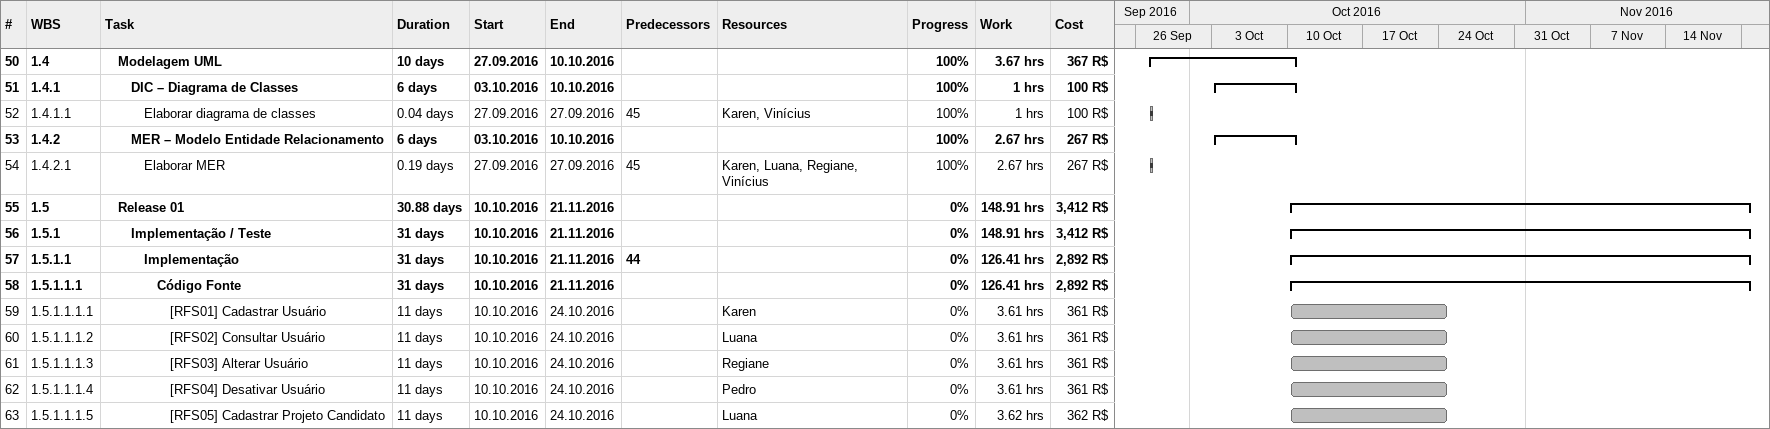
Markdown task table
| ID | WBS | Task | Duration | Start | Finish | Predecessors | Resources | % complete | Work (h) | Cost (R$) |
|---|---|---|---|---|---|---|---|---|---|---|
| 50 | 1.4 | **Modelagem UML** | 10d | 2016-09-27 | 2016-10-10 |  |  | 100 | 3.67 | 367 |
| 51 | 1.4.1 | **DIC – Diagrama de Classes** | 6d | 2016-10-03 | 2016-10-10 |  |  | 100 | 1 | 100 |
| 52 | 1.4.1.1 | Elaborar diagrama de classes | 0.04d | 2016-09-27 | 2016-09-27 | 45 | Karen, Vinícius | 100 | 1 | 100 |
| 53 | 1.4.2 | **MER – Modelo Entidade Relacionamento** | 6d | 2016-10-03 | 2016-10-10 |  |  | 100 | 2.67 | 267 |
| 54 | 1.4.2.1 | Elaborar MER | 0.19d | 2016-09-27 | 2016-09-27 | 45 | Karen, Luana, Regiane, Vinícius | 100 | 2.67 | 267 |
| 55 | 1.5 | **Release 01** | 30.88d | 2016-10-10 | 2016-11-21 |  |  | 0 | 148.91 | 3412 |
| 56 | 1.5.1 | **Implementação / Teste** | 31d | 2016-10-10 | 2016-11-21 |  |  | 0 | 148.91 | 3412 |
| 57 | 1.5.1.1 | **Implementação** | 31d | 2016-10-10 | 2016-11-21 | 44 |  | 0 | 126.41 | 2892 |
| 58 | 1.5.1.1.1 | **Código Fonte** | 31d | 2016-10-10 | 2016-11-21 |  |  | 0 | 126.41 | 2892 |
| 59 | 1.5.1.1.1.1 | [RFS01] Cadastrar Usuário | 11d | 2016-10-10 | 2016-10-24 |  | Karen | 0 | 3.61 | 361 |
| 60 | 1.5.1.1.1.2 | [RFS02] Consultar Usuário | 11d | 2016-10-10 | 2016-10-24 |  | Luana | 0 | 3.61 | 361 |
| 61 | 1.5.1.1.1.3 | [RFS03] Alterar Usuário | 11d | 2016-10-10 | 2016-10-24 |  | Regiane | 0 | 3.61 | 361 |
| 62 | 1.5.1.1.1.4 | [RFS04] Desativar Usuário | 11d | 2016-10-10 | 2016-10-24 |  | Pedro | 0 | 3.61 | 361 |
| 63 | 1.5.1.1.1.5 | [RFS05] Cadastrar Projeto Candidato | 11d | 2016-10-10 | 2016-10-24 |  | Luana | 0 | 3.62 | 362 |
